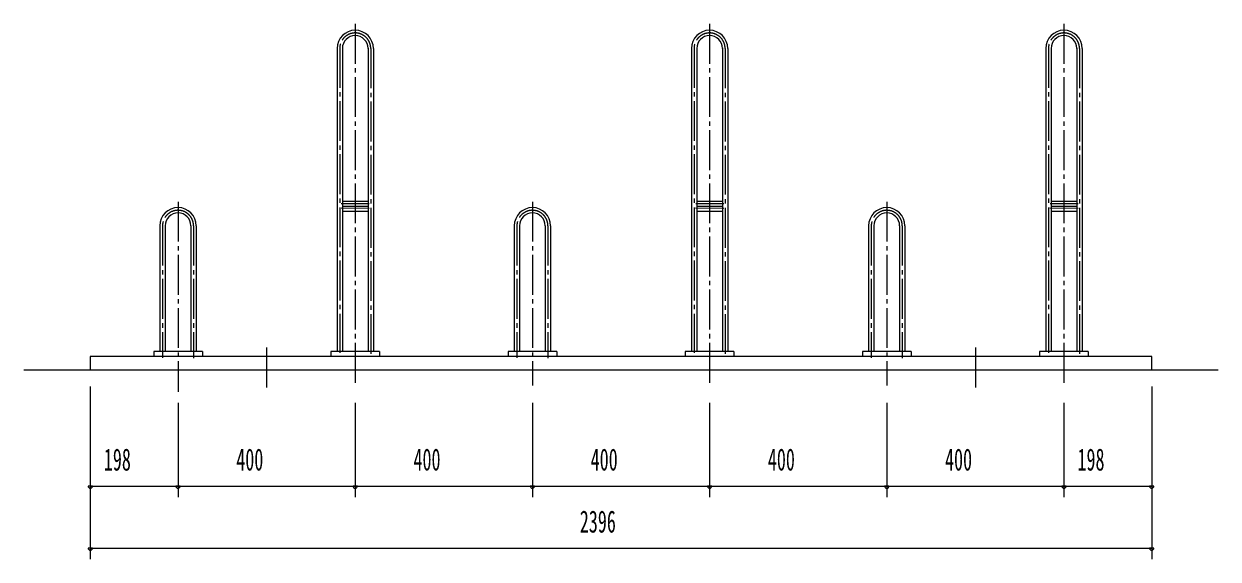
# Model space of a CAD drawing. Units: millimetres, scale not verified. Extents: x -5740 to 5740, y -4020 to 4020.
# Drawn here: x -1685 to 1011, y -453 to 755 of the extents above; entities that cross this region are included whole.
import ezdxf
from ezdxf.enums import TextEntityAlignment as Align

# ---------------------------------------------------------------- set-up
doc = ezdxf.new("R2010")
doc.units = ezdxf.units.MM
doc.header["$LTSCALE"] = 10
doc.linetypes.add('CHAIN2', pattern=[12, 9, -1, 1, -1])
for name, color, linetype, lineweight in [('0-2_2_0_BOLD', 7, 'Continuous', 18), ('0-4_2_2_CENTER', 3, 'CHAIN2', 18), ('0-5_2_5_DIM', 3, 'Continuous', 18)]:
    doc.layers.add(name, color=color, linetype=linetype, lineweight=lineweight)
doc.styles.add('ＭＳ ゴシック', font='')
doc.styles.get('ＭＳ ゴシック').set_extended_font_data('MS Gothic')

msp = doc.modelspace()

# ---------------------------------------------------------------- linework, layer by layer
at = {"layer": '0-2_2_0_BOLD'}
for p, q in [((-978.27, 699.55), (-978.27, 15.69)), ((-966.27, 700.78), (-966.27, 15.69)), ((-908.27, 700.78), (-908.27, 15.69)), ((-896.27, 699.55), (-896.27, 15.69)), ((-178.27, 699.55), (-178.27, 15.69)), ((-166.27, 700.78), (-166.27, 15.69)), ((-108.27, 700.78), (-108.27, 15.69)), ((-96.27, 699.55), (-96.27, 15.69)), ((621.73, 699.55), (621.73, 15.69)), ((633.73, 700.78), (633.73, 15.69)), ((691.73, 700.78), (691.73, 15.69)), ((703.73, 699.55), (703.73, 15.69)), ((-966.27, 354.59), (-908.27, 354.59)), ((-166.27, 354.59), (-108.27, 354.59)), ((633.73, 354.59), (691.73, 354.59)), ((-966.27, 343.82), (-908.27, 343.82)), ((-966.27, 332.39), (-908.27, 332.39)), ((-166.27, 343.82), (-108.27, 343.82)), ((-166.27, 332.39), (-108.27, 332.39)), ((633.73, 343.82), (691.73, 343.82)), ((633.73, 332.39), (691.73, 332.39)), ((-1378.27, 299.19), (-1378.27, 15.69)), ((-1366.27, 299.19), (-1366.27, 15.69)), ((-1308.27, 299.19), (-1308.27, 15.69)), ((-1296.27, 299.19), (-1296.27, 15.69)), ((-578.27, 299.19), (-578.27, 15.69)), ((-566.27, 299.19), (-566.27, 15.69)), ((-508.27, 299.19), (-508.27, 15.69)), ((-496.27, 299.19), (-496.27, 15.69)), ((221.73, 299.19), (221.73, 15.69)), ((233.73, 299.19), (233.73, 15.69)), ((291.73, 299.19), (291.73, 15.69)), ((303.73, 299.19), (303.73, 15.69)), ((-1392.27, 15.69), (-1392.27, 4.19)), ((-1282.27, 15.69), (-1392.27, 15.69)), ((-1282.27, 15.69), (-1282.27, 4.19)), ((-882.27, 15.69), (-882.27, 4.19)), ((-482.27, 15.69), (-482.27, 4.19)), ((-82.27, 15.69), (-82.27, 4.19)), ((317.73, 15.69), (317.73, 4.19)), ((717.73, 15.69), (607.73, 15.69)), ((607.73, 15.69), (607.73, 4.19)), ((717.73, 15.69), (717.73, 4.19)), ((860.73, -25.81), (860.73, 4.19)), ((-1685.27, -25.81), (1010.73, -25.81))]:
    msp.add_line(p, q, dxfattribs=at)
for points in [[(860.73, 4.19), (-1535.27, 4.19), (-1535.27, -25.81)], [(-882.27, 15.69), (-992.27, 15.69), (-992.27, 4.19)], [(-482.27, 15.69), (-592.27, 15.69), (-592.27, 4.19)], [(-82.27, 15.69), (-192.27, 15.69), (-192.27, 4.19)], [(317.73, 15.69), (207.73, 15.69), (207.73, 4.19)]]:
    msp.add_lwpolyline(points, dxfattribs=at)
for centre, radius in [((-937.27, 699.55), 41), ((-937.27, 699.55), 29), ((-137.27, 699.55), 41), ((-137.27, 699.55), 29), ((662.73, 699.55), 41), ((662.73, 699.55), 29), ((-1337.27, 299.19), 41), ((-1337.27, 299.19), 29), ((-537.27, 299.19), 41), ((-537.27, 299.19), 29), ((262.73, 299.19), 41), ((262.73, 299.19), 29)]:
    msp.add_arc(centre, radius, 0, 180, dxfattribs=at)
at = {"layer": '0-4_2_2_CENTER'}
for p, q in [((-937.27, 755.01), (-937.27, -61)), ((-137.27, 755.01), (-137.27, -61)), ((662.73, 755.01), (662.73, -61)), ((-972.27, 700.78), (-972.27, 12.41)), ((-902.27, 699.55), (-902.27, 10.19)), ((-172.27, 700.78), (-172.27, 12.41)), ((-102.27, 699.55), (-102.27, 10.19)), ((627.73, 700.78), (627.73, 12.41)), ((697.73, 699.55), (697.73, 10.19)), ((-1337.27, 353.43), (-1337.27, -75.81)), ((-537.27, 353.43), (-537.27, -61)), ((262.73, 353.43), (262.73, -61)), ((-905.47, 338.41), (-969.17, 338.69)), ((-905.47, 348.59), (-968.67, 348.59)), ((-105.47, 338.41), (-169.17, 338.69)), ((-105.47, 348.59), (-168.67, 348.59)), ((694.53, 338.41), (630.83, 338.69)), ((694.53, 348.59), (631.33, 348.59)), ((-1372.27, 299.19), (-1372.27, 1.39)), ((-1302.27, 299.19), (-1302.27, 0.69)), ((-572.27, 299.19), (-572.27, 1.39)), ((-502.27, 299.19), (-502.27, 0.69)), ((227.73, 299.19), (227.73, 1.39)), ((297.73, 299.19), (297.73, 0.69)), ((-1137.27, 24.19), (-1137.27, -75.81)), ((462.73, 24.19), (462.73, -75.81))]:
    msp.add_line(p, q, dxfattribs=at)
for centre in [(-937.27, 699.55), (-137.27, 699.55), (662.73, 699.55), (-1337.27, 299.19), (-537.27, 299.19), (262.73, 299.19)]:
    msp.add_arc(centre, 35, 0, 180, dxfattribs=at)
at = {"layer": '0-5_2_5_DIM'}
for p, q in [((-1535.27, -63.31), (-1535.27, -453.31)), ((860.73, -63.31), (860.73, -453.31)), ((-1337.27, -100.81), (-1337.27, -313.31)), ((-937.27, -100.81), (-937.27, -313.31)), ((-537.27, -100.81), (-537.27, -313.31)), ((-137.27, -100.81), (-137.27, -313.31)), ((262.73, -100.81), (262.73, -313.31)), ((662.73, -100.81), (662.73, -313.31)), ((-1530.27, -288.31), (-1540.27, -288.31)), ((-1535.27, -288.31), (860.73, -288.31)), ((-1332.27, -288.31), (-1342.27, -288.31)), ((-932.27, -288.31), (-942.27, -288.31)), ((-532.27, -288.31), (-542.27, -288.31)), ((-132.27, -288.31), (-142.27, -288.31)), ((267.73, -288.31), (257.73, -288.31)), ((667.73, -288.31), (657.73, -288.31)), ((865.73, -288.31), (855.73, -288.31)), ((-1530.27, -428.31), (-1540.27, -428.31)), ((-1535.27, -428.31), (860.73, -428.31)), ((865.73, -428.31), (855.73, -428.31))]:
    msp.add_line(p, q, dxfattribs=at)
for centre in [(-1535.27, -288.31), (-1337.27, -288.31), (-937.27, -288.31), (-537.27, -288.31), (-137.27, -288.31), (262.73, -288.31), (662.73, -288.31), (860.73, -288.31), (-1535.27, -428.31), (860.73, -428.31)]:
    msp.add_arc(centre, 5, 180, 0, dxfattribs=at)

# ---------------------------------------------------------------- texts
at = {"layer": '0-5_2_5_DIM', "color": 7, "style": 'ＭＳ ゴシック', "width": 0.6}
for s, p in [('198', (-1504.77, -268.31)), ('400', (-1205.77, -268.31)), ('400', (-805.77, -268.31)), ('400', (-405.77, -268.31)), ('400', (-5.77, -268.31)), ('400', (394.23, -268.31)), ('198', (693.23, -268.31)), ('2396', (-430.27, -408.31))]:
    msp.add_text(s, height=49.85, dxfattribs=at).set_placement(p, align=Align.BOTTOM_LEFT)

doc.saveas('drawing.dxf')
